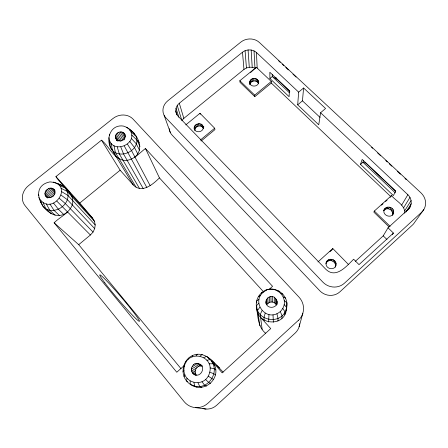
<?xml version="1.0" encoding="UTF-8"?>
<svg xmlns="http://www.w3.org/2000/svg" width="448" height="448" viewBox="0 0 448 448"><rect width="100%" height="100%" fill="white"/><g stroke="black" fill="none" stroke-linecap="round" stroke-linejoin="round"><path stroke-width="0.67" d="M274.282 297.192L276.612 299.734L276.489 305.088L274.266 302.652L274.282 297.192C269.965 294.588 264.712 299.197 266.101 303.862M326.166 262.998C324.918 269.041 334.975 271.18 336.028 264.986C337.21 258.429 326.278 257.006 325.898 263.827M335.177 267.204C337.624 261.906 328.944 257.734 326.234 262.892L326.67 261.587M275.57 303.694L275.643 298.278M276.993 304.707L277.082 301.409L276.612 299.734M256.855 306.774C255.539 325.293 285.118 327.774 286.457 309.047M286.502 307.703C289.542 296.01 276.158 285.202 265.244 290.377C259.37 293.098 255.724 299.432 256.301 305.878C258.082 315.375 257.37 326.693 265.731 333.346M266.241 290.36C248.758 299.029 265.474 323.977 280.286 311.556C291.15 301.028 278.527 284.586 265.244 290.377M277.082 301.409C278.118 308.51 266.543 309.641 266.011 302.551M277.928 321.031L278.034 318.438L276.92 313.751M258.546 81.749C259.123 87.618 248.623 87.5 249.766 81.547C251.115 76.3 259.93 78.12 258.63 83.642M223.149 372.148C215.281 364.022 205.778 350.028 192.651 355.443C183.092 359.671 179.939 372.994 186.592 381.058C203.246 399.47 228.598 373.285 208.505 357.935M209.759 372.176C213.914 355.169 188.07 349.261 184.324 366.307C180.354 383.695 205.671 389.491 209.759 372.176L213.864 373.761L215.454 374.942M297.69 104.832L298.654 92.137L303.604 87.993L325.567 108.489L320.583 112.734L318.741 124.79L297.69 104.832L302.45 100.828L303.604 87.993M192.679 373.139L196.442 375.234C193.11 371.47 196.846 364.806 201.83 366.033L198.341 363.507C191.206 361.866 188.653 373.274 195.614 375.189M281.865 318.455L282.078 315.795L280.286 311.556M203.442 128.223C201.527 124.113 194.482 125.944 194.841 130.469C191.156 124.555 202.255 120.523 203.23 127.232C203.7 132.485 194.785 133.633 194.23 128.257M268.968 314.569L268.649 321.978M320.583 112.734L407.87 194.712C412.003 198.47 412.507 205.475 408.257 209.339L388.03 227.814L393.428 233.055L358.999 264.628L353.651 259.218C346.69 265.989 335.938 279.255 325.786 269.242L178.013 116.122C174.44 112.454 175.381 106.271 179.295 103.242L242.486 52.214C246.501 49.095 252.588 49.062 256.435 52.483L298.654 92.137M284.788 314.782L285.074 312.032L286.737 307.518L286.91 302.714L284.329 300.658M286.406 310.386L286.737 307.518L284.183 304.662M134.949 157.052C146.339 147.286 135.167 129.618 123.446 126.078C111.474 124.163 106.014 137.06 110.225 146.826L133.28 184.962C141.921 193.872 152.953 184.313 159.443 177.906L145.443 148.512C138.796 153.462 132.306 161.879 122.965 160.188C113.014 157.578 108.97 146.238 101.5 140.179L55.927 176.59C61.208 185.595 75.65 192.674 72.285 204.904C69.16 213.22 60.077 216.866 54.118 222.802L176.781 372.238L184.531 365.288M108.948 137.676C111.042 155.943 140.599 143.539 129.287 129.198M115.399 136.942C115.058 131.275 124.807 129.791 125.278 135.817C125.653 141.512 115.842 143.002 115.399 136.942L117.785 141.176M54.118 222.802L78.714 244.675L90.406 234.998L93.044 232.092L94.696 228.614L95.2 224.924L94.522 221.374L92.725 218.31L79.778 203.039L55.927 176.59M187.001 378.263L186.592 381.058L187.751 381.55M38.875 197.546C51.117 218.714 76.401 183.613 49.935 181.905C23.436 187.208 49.56 227.304 67.39 212.01M47.762 198.022C39.883 193.698 50.484 183.299 54.97 190.635M265.188 313.107L263.967 317.654L264.225 320.264M299.13 326.754L302.859 313.208M392.392 215.124L393.669 212.542C394.492 206.819 385.319 204.882 383.751 210.493M392.566 215.018L393.669 212.542M327.163 261.722L327.611 260.411M384.35 209.356C381.556 214.654 390.454 219.089 393.215 213.898M360.494 164.371L362.18 159.421L395.763 191.122L393.383 195.558L360.494 164.371L362.919 162.232L363.569 160.362M328.429 260.904L328.882 259.582M332.506 249.418L332.808 248.539L348.387 264.404M329.907 260.512L330.378 259.185M331.453 260.585L331.934 259.258M332.92 261.117L333.418 259.795M334.163 262.052L334.673 260.742M335.059 263.312L335.574 262.007M184.061 376.734L184.884 374.657M335.524 264.762L336.045 263.469M335.507 266.269L336.028 264.986M192.058 356.871L192.651 355.443M258.182 80.567L258.3 83.098C256.547 79.755 250.874 80.399 249.945 84.067L249.766 81.547M262.035 310.559L260.193 314.591L262.147 329.325M404.774 213.198C405.199 204.966 395.92 201.09 391.485 195.558L374.338 211.042L373.822 212.1L389.004 226.817M390.163 197.344L391.485 195.558M383.746 210.683L385.241 208.225M384.334 209.938L385.56 209.149L386.473 207.43M385.56 209.149L387.005 208.768L387.934 207.043M387.005 208.768L388.534 208.83L389.474 207.105M406.162 179.071L405.989 179.39L404.975 178.45M388.534 208.83L389.995 209.328L390.947 207.609M392.689 214.228L392.666 212.789L391.244 210.218L392.213 208.505M392.168 211.411L393.142 209.709M392.666 212.789L393.641 211.098M355.398 261.296L383.219 235.85L388.03 227.814M401.61 205.167L407.87 194.712M403.614 207.738L409.987 197.389M404.712 210.717L411.146 200.502M405.86 212.139L411.236 203.739M407.512 210.498L408.257 209.339M392.342 234.735L393.428 233.055M408.358 209.714L410.245 206.786M259.829 307.177L257.555 310.531L259.879 325.808M423.836 209.541L414.579 222.438A14.123 12.863 22.1 0 1 412.423 225.07L339.931 291.799A14.325 13.714 29.5 0 1 319.788 290.763L172.155 135.156A12.723 11.458 -16.2 0 1 169.282 128.666M182.963 371.795L183.966 370.541M274.266 302.652C271.807 301.246 268.447 302.114 267.03 304.578L266.7 299.208M196.017 355.813L197.383 354.178M254.027 50.854L254.962 68.135C251.384 66.528 247.078 67.032 243.964 69.423L183.837 118.356L181.877 120.506L177.229 105.482M258.776 303.302L256.301 305.878C257.292 320.163 278.398 324.817 285.074 312.032L282.789 308.42M250.622 72.526L256.183 67.396L257.18 68.079L271.286 81.469L271.298 83.054L390.891 196.689M317.979 261.923L332.808 248.539M329.963 251.714L331.996 249.878M381.483 205.184L383.012 203.801M385.566 201.494L387.1 200.11M269.063 289.447L272.558 286.311L145.443 148.512M200.234 140.14L214.665 128.218L199.993 113.277L185.758 124.902M271.298 83.054L254.811 96.678L254.722 95.144L271.286 81.469M201.118 141.042L214.95 129.612L214.665 128.218M269.92 78.506L269.847 72.257L289.38 90.698L289.1 96.684L269.92 78.506L272.278 76.558L272.272 74.463M254.811 96.678L240.005 82.32L239.848 80.735L256.183 67.396M79.778 203.039L120.12 170.212L101.5 140.179M258.978 299.314L256.542 301.095L256.81 302.904M200.071 356.059L202.233 354.474M258.25 296.643L260.4 295.596M183.394 366.733L184.324 366.307M203.84 357.594L206.741 356.306L209.49 358.848M261.251 292.958L262.903 292.516M274.086 289.542L274.635 289.397M206.948 360.265L210.465 359.503L213.041 363.759L214.648 365.198M203.913 126.946L202.709 127.165L202.16 124.925M209.093 363.821L213.041 363.759C218.058 375.122 207.222 389.256 194.863 386.232L193.9 382.57M277.838 290.959L279.126 291.094M195.608 407.641L206.024 409.058M210.067 367.926L214.217 368.67L215.796 369.981M280.991 293.457L282.901 294.084M129.382 129.948L130.676 130.39L133.818 132.81L134.999 135.218M92.725 218.31L65.268 188.003L62.171 185.433L53.502 182.039M56.734 183.238L62.171 185.433M198.341 363.507L201.925 365.602M194.023 374.315C200.267 378.274 206.254 367.802 199.976 364.174M196.969 387.083L190.316 384.334L190.103 380.99M201.762 387.397L199.791 386.551L198.01 382.838M59.304 185.377L65.268 188.003L67.278 191.464L94.522 221.374M206.444 386.142L204.602 385.263L202.02 381.763M60.967 188.255L67.278 191.464C72.145 204.966 52.248 217.218 42.75 206.13L40.51 200.458M283.226 296.794L285.583 298.088M210.543 383.449L208.807 382.497L205.531 379.456M185.298 362.029L185.914 362.382M191.755 371.582L195.563 373.744M191.352 369.802L195.171 372.042M61.555 191.604L68.001 195.485L95.2 224.924M191.503 367.965L195.311 370.289M208.202 376.152L213.646 379.585M192.186 366.257L195.961 368.659M193.34 364.84L197.064 367.31M194.852 363.854L198.503 366.369M389.995 209.328L391.244 210.218M196.577 363.395L200.144 365.932M61.012 195.087L67.357 199.679L94.696 228.614M201.32 365.338L202.44 366.156M109.614 140.857L110.225 146.826C116.603 161.846 141.988 151.133 135.929 136.08L131.034 131.919M126.672 127.187L130.676 130.39M69.21 192.629L70.218 193.469M45.858 196.168C49.739 200.715 57.764 194.393 54.001 189.627M216.406 365.232L219.615 367.976M59.371 198.369L65.397 203.633L93.044 232.092M51.296 213.774L45.836 208.762L43.081 202.642M211.467 360.668L214.43 363.406M55.115 215.23L49.745 210.241L46.329 203.868M278.645 60.844L280.179 62.272M282.229 64.182L283.769 65.61M285.813 67.514L288.372 69.899M292.981 74.189L296.055 77.05M371.577 147.358L372.59 148.299M377.653 153.009L380.688 155.837M385.75 160.546L387.268 161.958M389.29 163.845L391.821 166.202M397.387 171.382L400.422 174.21M302.45 100.828L320.018 117.387M275.923 78.226L289.834 91.358M395.612 191.223L365.887 163.156L362.919 162.232L395.326 192.87M289.453 92.792L272.278 76.558L276.937 79.178L275.862 77.442M59.354 215.41L54.079 210.426L49.935 204.019M131.74 135.083L136.786 139.888L139.983 146.378M239.848 80.735L254.722 95.144M374.338 211.042L390.09 226.302M63.582 214.301L58.419 209.289L53.547 203.073M45.147 194.908L48.014 197.708M383.219 235.85L386.966 239.518M44.906 193.452L49.207 197.674M45.153 191.946L50.876 197.607M45.87 190.534L52.046 196.706M90.406 234.998L56.801 201.124M46.984 189.353L53.598 196.028M48.384 188.524L54.488 194.74M49.935 188.115L55.065 193.385M51.486 188.177L55.194 192.007M52.886 188.698L54.83 190.714M159.443 177.906L263.754 292.046M131.331 138.387L136.304 143.864L139.524 150.276M260.551 317.274L270.726 328.608L222.146 372.87L212.134 361.049M120.12 170.212L133.28 184.962M78.714 244.675L180.998 368.659M129.842 141.506L134.523 147.622L137.788 153.955M137.76 140.504L139.138 142.643M127.411 144.127L131.611 150.786L150.136 185.601M116.071 156.408L114.044 153.154L113.781 151.906M109.424 142.996L110.118 144.161M136.046 187.163L115.433 152.611L113.949 145.656M139.462 188.401L119.336 153.989L117.197 146.798M143.198 188.546L123.62 154.134L120.758 146.916M116.441 139.507L117.118 140.706M115.696 138.32L117.057 140.728M115.59 135.514L118.647 140.98M47.628 210.056L48.272 211.198M116.239 134.176L120.299 141.49M117.292 133.05L121.66 141.002M146.877 187.583L124.281 145.992M118.642 132.25L122.97 140.224M120.154 131.858L124.443 139.838M121.688 131.902L124.953 138.046M123.088 132.39L125.35 136.679M124.219 133.263L125.182 135.1M38.332 194.186L38.842 195.44M164.119 115.354L170.402 132.686M175.706 111.003L176.938 114.867M175.991 108.158L178.858 117.236M179.295 103.242L183.837 118.356M194.348 126.969L194.953 129.192M194.891 125.754L195.49 127.988M195.81 124.74L196.403 126.974M197.014 124.018L197.596 126.258M198.38 123.659L198.957 125.905M199.786 123.698L200.351 125.944M201.09 124.135L201.645 126.381M199.993 113.277L200.228 114.246M202.899 125.994L203.498 128.341M40.454 200.598L40.785 202.619M111.334 143.606L112.297 150.142M109.396 134.383L109.558 135.716M188.49 358.148L188.58 359.128M242.486 52.214L243.964 69.423M245.078 50.68L246.439 67.956M249.687 82.779L249.827 84.666M273.017 314.793L273.37 322.246M248.063 49.907L249.278 67.217M250.264 80.382L250.443 82.914M251.143 79.408L251.311 81.945M266.09 300.821L266.308 304.136M252.308 78.708L252.47 81.25M251.143 49.963L252.213 67.278M253.652 78.361L253.803 80.903M255.035 78.394L255.181 80.937M267.786 297.864L268.066 303.296M256.334 78.803L256.469 81.346M257.421 79.554L257.544 82.09M256.435 52.483L257.18 68.079M269.237 296.929L269.45 302.394M270.911 296.481L271.051 301.969M272.647 296.57L272.709 302.058M299.695 323.674A14.487 14.202 50.3 0 1 295.204 333.032L216.703 405.233A15.322 14.588 -82.6 0 1 202.871 408.47M421.551 212.33L344.406 283.226A15.282 14.577 27 0 1 322.885 282.145L165.973 117.947A13.496 12.023 -16.1 0 1 167.787 100.806L240.85 42.095A13.177 11.43 -6.6 0 1 259.336 42.426L420.907 192.791A15.064 13.614 21 0 1 421.551 212.33M298.357 320.37L207.939 403.228A17.64 16.783 -79.3 0 1 184.122 401.621L25.038 205.604A15.35 13.49 -35.9 0 1 28.543 185.629L112.935 118.541A14.661 13.003 -23.2 0 1 133.078 119.129L299.057 297.203A16.559 16.246 39.5 0 1 298.357 320.37M104.821 282.862A30.542 1.865 49.5 0 0 138.516 320.93A30.542 1.865 49.5 0 0 115.466 290.5A30.542 1.865 49.5 0 0 104.821 282.862"/></g></svg>
